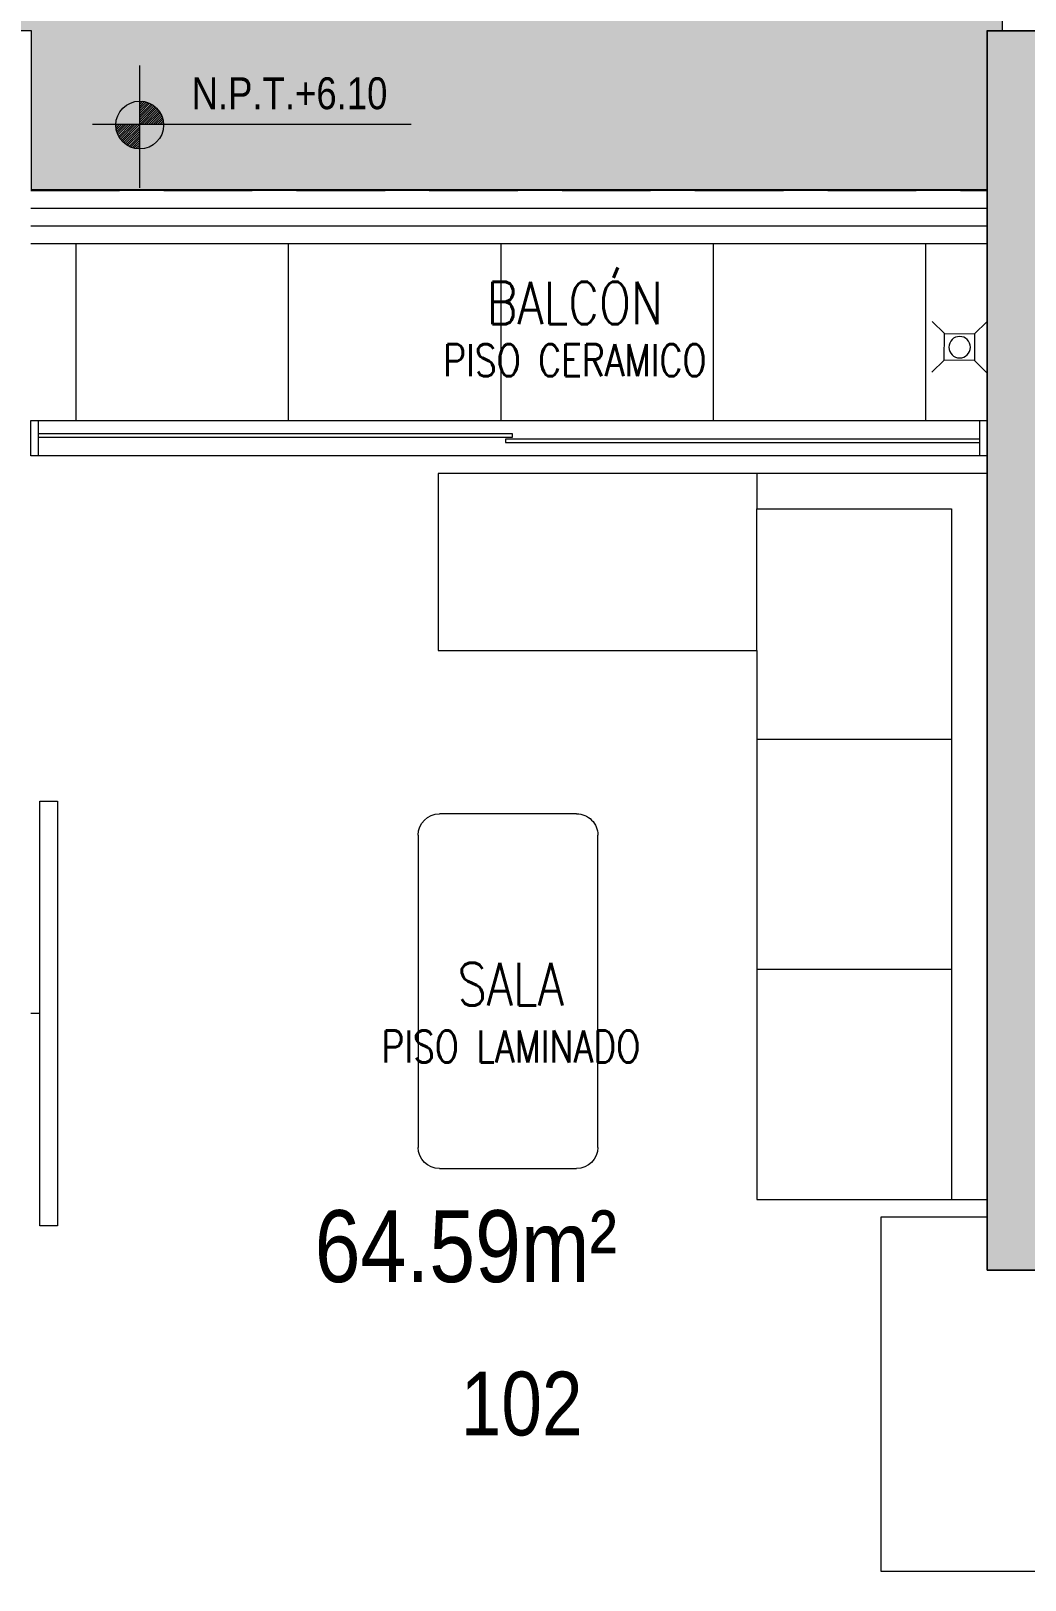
# Model space of a CAD drawing. Header units: millimetres. Extents: x 3738 to 3833, y 1327 to 1657.
# Drawn here: x 3774.472 to 3777.279, y 1491.213 to 1495.588 of the extents above; entities that cross this region are included whole.
import ezdxf
from ezdxf import colors
from ezdxf.entities.mleader import LeaderData, LeaderLine
from ezdxf.enums import TextEntityAlignment as Align
from ezdxf.math import Vec2, Vec3
from ezdxf.xclip import XClip

# ---------------------------------------------------------------- set-up
doc = ezdxf.new("R2010")
doc.units = ezdxf.units.MM
doc.header["$XCLIPFRAME"] = 2
doc.linetypes.add('ACAD_ISO07W100', pattern=[3, 0, -3])
doc.linetypes.add('X-REF_DP_Arquitectura$0$HIDDEN', pattern=[0.375, 0.25, -0.125])
doc.layers.get('0').update_dxf_attribs({"color": 251, "lineweight": 9})
for name, color, linetype, lineweight in [('A-BARANDAS', 251, 'Continuous', 13), ('A-HATCH', 251, 'Continuous', 13), ('A-MOBILIARIO', 251, 'Continuous', 13), ('A-MURO BAJO', 251, 'Continuous', 13), ('A-MUROS', 251, 'Continuous', 13), ('A-NIVELES-NPT', 251, 'Continuous', 13), ('A-NUMERACIONDEP', 251, 'Continuous', 13), ('A-TEXTO-ACABADO PISO', 251, 'Continuous', 13), ('A-TEXTO-AMBIENTE', 251, 'Continuous', 13), ('A-ÁREA TEXTO', 251, 'Continuous', 13), ('A_20_Estructuras', 251, 'Continuous', 13), ('A_30_DispositivosSanit', 251, 'Continuous', 13), ('A_50_TextoAmbiente', 251, 'Continuous', 13), ('A_50_Vigas', 251, 'X-REF_DP_Arquitectura$0$HIDDEN', 13), ('A_60_HatchEstructuras', 251, 'Continuous', 13), ('DLP_MOBILIARIO FIJO', 251, 'Continuous', 13), ('DLP_VERDE', 251, 'Continuous', 13)]:
    doc.layers.add(name, color=color, linetype=linetype, lineweight=lineweight)
doc.styles.add('R80', font='ARIALN.TTF', dxfattribs={"height": 2.03})
doc.styles.add('R80-100', font='ARIALN.TTF', dxfattribs={"height": 0.2032})
doc.styles.add('ROMANS', font='romans.shx', dxfattribs={"width": 0.8})

# ---------------------------------------------------------------- blocks, each defined once
blk = doc.blocks.new('A$C9f73720c')
at = {"layer": 'DLP_VERDE'}
h = blk.add_hatch(dxfattribs=at)
h.set_pattern_fill('AR-SAND', color=256, scale=0.0035, angle=215)
h.set_pattern_definition([(252.5, (-226520.54526, -8188080.01937), (0.1028379063742, -0.1371042579803), [0, -0.135128, 0, -0.15113, 0, -0.1444625]), (222.5, (-226520.54526, -8188080.01937), (0.0150241246165, -0.2957586482646), [0, -0.072898, 0, -0.121793, 0, -0.0466725]), (182.5, (-226520.45568, -8188079.95665), (-0.226491538642, -0.159205150185), [0, -0.04445, 0, -0.16002, 0, -0.208915]), (172.5, (-226520.45568, -8188079.95665), (-0.174160637763, -0.217199849944), [0, -0.022225, 0, -0.104902, 0, -0.120015])])
edge = h.paths.add_edge_path()
edge.add_line((36.0209, 135.9696), (35.5631, 133.9244))
edge.add_line((35.5631, 133.9244), (38.2955, 133.3128))
edge.add_line((38.2955, 133.3128), (37.2798, 128.7751))
edge.add_line((37.2798, 128.7751), (36.8412, 128.8732))
edge.add_line((36.8412, 128.8732), (36.2515, 126.2387))
edge.add_line((36.2515, 126.2387), (36.6894, 126.1404))
edge.add_line((36.6894, 126.1404), (36.6799, 126.098))
edge.add_line((36.6799, 126.098), (38.0458, 125.7916))
edge.add_line((38.0458, 125.7916), (40.0797, 134.6873))
edge.add_line((40.0797, 134.6873), (38.1981, 135.1657))
edge.add_arc((40.9333, 145.9234), 11.1, 243.73265, 255.73466, ccw=False)
edge = h.paths.add_edge_path()
edge.add_line((32.713, 135.9476), (33.1708, 137.9891))
edge.add_arc((40.9333, 145.9234), 11.1, 217.64206, 225.62698, ccw=False)
edge.add_arc((31.748, 138.839), 0.5, 37.6448, 127.5128)
edge.add_line((31.4435, 139.2356), (30.7692, 138.7179))
edge.add_line((30.7692, 138.7179), (31.5046, 137.76))
edge.add_line((31.5046, 137.76), (31.3857, 137.6687))
edge.add_line((31.3857, 137.6687), (30.6502, 138.6266))
edge.add_line((30.6502, 138.6266), (29.8568, 138.0175))
edge.add_line((29.8568, 138.0175), (29.5516, 136.6565))
edge.add_line((29.5516, 136.6565), (32.713, 135.9476))
edge = h.paths.add_edge_path()
edge.add_line((33.2972, 137.8674), (32.8593, 135.9147))
edge.add_line((32.8593, 135.9147), (35.712, 135.2762))
edge.add_line((35.712, 135.2762), (35.8827, 136.039))
edge.add_arc((40.9333, 145.9234), 11.1, 226.53294, 242.9345, ccw=False)
at = {"layer": 'A-MURO BAJO', "ltscale": 0.5, "elevation": 0}
blk.add_lwpolyline([(36.0209, 135.9696), (35.5631, 133.9244), (38.2955, 133.3128), (37.2798, 128.7751), (36.8412, 128.8732), (36.2515, 126.2387), (36.6894, 126.1404), (36.6799, 126.098), (38.0458, 125.7916), (40.0797, 134.6873), (38.1981, 135.1657, -0.052417)], format="xyb", close=True, dxfattribs=at)
blk = doc.blocks.new('ESTRUC_P1')
at = {"layer": 'A_60_HatchEstructuras'}
h = blk.add_hatch(color=256, dxfattribs=at)
h.dxf.hatch_style = 1
h.paths.add_polyline_path([(9.15, -0.06), (9, -0.06), (9, -5.25), (7.35, -5.25), (7.35, -5.95), (7.5, -5.95), (7.5, -5.45), (9, -5.45), (9, -6.325), (10.8, -6.325), (10.8, -5.375), (10.65, -5.375), (10.65, -6.125), (9.15, -6.125)])
h.paths.add_polyline_path([(10.8, 0), (10.5, 0), (10.5, -0.15), (10.65, -0.15), (10.65, -3.225), (10.8, -3.225)])
h.paths.add_polyline_path([(7.5, -0.15), (7.65, -0.15), (7.65, 0), (7.35, 0), (7.35, -3.5), (7.5, -3.5)])
at = {"layer": 'A_20_Estructuras'}
blk.add_lwpolyline([(7.5, -0.15), (7.65, -0.15), (7.65, 0), (7.35, 0), (7.35, -3.5), (7.5, -3.5)], close=True, dxfattribs=at)
at = {"layer": 'A_50_Vigas'}
blk.add_line((4.65, -0.45), (7.35, -0.45), dxfattribs=at)
blk = doc.blocks.new('MESA CENTRO')
for p, q in [((-0.1937, 0), (0.1937, 0)), ((-0.2537, -0.9421), (-0.2537, -0.06)), ((0.2537, -0.06), (0.2537, -0.9421)), ((0.1937, -1.0021), (-0.1937, -1.0021))]:
    blk.add_line(p, q)
for centre, start, end in [((-0.1937, -0.06), 90, 180), ((0.1937, -0.06), 0, 90), ((-0.1937, -0.9421), 180, 270), ((0.1937, -0.9421), 270, 0)]:
    blk.add_arc(centre, 0.06, start, end)
blk = doc.blocks.new('SOFA SEC')
for p, q in [((0, 0.65), (0.1, 0.65)), ((0.1, 0.65), (0.1, 0.1)), ((0.5, 0.65), (0.1, 0.65)), ((0.75, 0.65), (0.75, 0.1)), ((1.4, 0.65), (1.4, 0.1)), ((0.1, 0.1), (2.05, 0.1))]:
    blk.add_line(p, q)
blk.add_lwpolyline([(0.5, 1.55), (0.5, 0.65), (2.05, 0.65), (2.05, 0), (0, 0), (0, 1.55)], close=True)
blk = doc.blocks.new('A$C67C01FD6')
blk.add_line((0.025, 0), (0, 0))
blk.add_lwpolyline([(0.025, 0.6), (0.075, 0.6), (0.075, -0.6), (0.025, -0.6), (0.025, 0.6)])
blk = doc.blocks.new('DPTO 65')
at = {"layer": 'A-HATCH'}
h = blk.add_hatch(dxfattribs=at)
h.set_pattern_fill('_USER', color=256, scale=0.6, double=1, pattern_type=0)
h.set_pattern_definition([(0, (-6, 6.4), (0, 0.6), []), (90, (-6, 6.4), (-0.6, 4e-17), [])])
h.paths.add_polyline_path([(-8.7, 6.4), (-6, 6.4), (-6, 5.9), (-8.7, 5.9)])
at = {"layer": 'A-BARANDAS', "elevation": 0}
for points in [[(-6, 6.5), (-8.7, 6.5)], [(-6, 6.45), (-8.7, 6.45)]]:
    blk.add_lwpolyline(points, dxfattribs=at)
at = {"layer": 'A-MURO BAJO', "color": 7}
for p, q in [((-6.02, 5.9, 0), (-8.68, 5.9, 0)), ((-8.68, 5.8, 0), (-6.02, 5.8, 0))]:
    blk.add_line(p, q, dxfattribs=at)
at = {"layer": 'A-MURO BAJO'}
for p, q in [((-8.7, 3.65), (-8.4, 3.65)), ((-8.4, 3.65), (-8.4, 2.65)), ((-8.4, 2.65), (-8.85, 2.65))]:
    blk.add_line(p, q, dxfattribs=at)
at = {"layer": 'A-MURO BAJO', "color": 4, "elevation": 0}
for points in [[(-6, 6.55), (-8.7, 6.55)], [(-6, 6.4), (-8.7, 6.4)]]:
    blk.add_lwpolyline(points, dxfattribs=at)
at = {"layer": 'A-MUROS'}
for p, q in [((-9, 7), (-8.7, 7)), ((-8.7, 3.5), (-8.7, 7)), ((-8.85, 3.5), (-8.7, 3.5))]:
    blk.add_line(p, q, dxfattribs=at)
at = {"layer": 'DLP_MOBILIARIO FIJO', "color": 6, "elevation": 0}
for points in [[(-8.7, 5.8), (-8.68, 5.8), (-8.68, 5.9), (-8.7, 5.9)], [(-6.02, 5.8), (-6, 5.8), (-6, 5.9), (-6.02, 5.9)]]:
    blk.add_lwpolyline(points, close=True, dxfattribs=at)
at = {"layer": 'DLP_MOBILIARIO FIJO', "elevation": 0}
for points in [[(-7.36, 5.8625), (-6.02, 5.8625), (-6.02, 5.8525), (-7.36, 5.8525)], [(-7.34, 5.8375), (-8.68, 5.8375), (-8.68, 5.8475), (-7.34, 5.8475)]]:
    blk.add_lwpolyline(points, close=True, dxfattribs=at)
at = {"layer": 'A-MOBILIARIO'}
for name, p, rotation in [('SOFA SEC', (-8.7, 5.75, 0), 269.9995671478981), ('MESA CENTRO', (-7.3473, 4.7891, 0), 359.999977420888)]:
    blk.add_blockref(name, p, dxfattribs=dict(at, rotation=rotation))
at = {"layer": 'A-MOBILIARIO', "xscale": -1}
blk.add_blockref('A$C67C01FD6', (-6, 4.225, 0), dxfattribs=at)
blk = doc.blocks.new('TF_P1')
at = {"xscale": -1}
blk.add_blockref('DPTO 65', (0, 4.05), dxfattribs=at)
blk = doc.blocks.new('TEXTO AMBIENTES P1')
at = {"layer": 'A-TEXTO-ACABADO PISO', "char_height": 0.09, "attachment_point": 2, "style": 'ROMANS'}
for s, width, insert in [('PISO CERAMICO', 1.20225, (6.1859, -0.885, 0)), ('PISO LAMINADO', 1.034523, (6.0052, -2.8233, 0))]:
    blk.add_mtext_dynamic_manual_height_columns(s, width=width, gutter_width=12.5, heights=[0], dxfattribs=dict(at, insert=insert))
at = {"layer": 'A-TEXTO-AMBIENTE', "style": 'ROMANS', "width": 0.8}
for s, p in [('BALCÓN', (6.1862, -0.8282, 0)), ('SALA', (6.0051, -2.752, 0))]:
    blk.add_text(s, height=0.12, dxfattribs=at).set_placement(p, align=Align.CENTER)
blk = doc.blocks.new('_Dot')
at = {"color": 0, "linetype": 'ByBlock', "lineweight": -2}
blk.add_line((-0.5, 0), (-1, 0), dxfattribs=at)
at = {"color": 0, "linetype": 'ByBlock', "const_width": 0.5}
blk.add_lwpolyline([(-0.25, 0, 1), (0.25, 0, 1)], format="xyb", close=True, dxfattribs=at)
blk = doc.blocks.new('SIM NIVEL PLANTA')
at = {"linetype": 'Continuous'}
h = blk.add_hatch(dxfattribs=at)
h.set_pattern_fill('_USER', color=0, scale=0.089997, angle=45, style=0, pattern_type=0)
h.set_pattern_definition([(45, (31854.49523, 23864.84028), (-0.06363728001, 0.06363728001), [])])
h.paths.add_polyline_path([(-17.329, 0), (-15.979, 0, 0.409209), (-17.329, 1.327)])
h.paths.add_polyline_path([(-18.679, 0, 0.004279), (-18.679, -0.023, 0.414214), (-17.329, -1.373), (-17.329, 0)])
at = {"color": 0}
for p, q in [((-17.329, -3.577), (-17.329, 3.344)), ((-2, 0), (-20, 0))]:
    blk.add_line(p, q, dxfattribs=at)
at = {"color": 0, "linetype": 'Continuous'}
blk.add_circle((-17.329, -0.023), 1.35, dxfattribs=at)
at = {"color": 0, "style": 'R80'}
blk.add_attdef('N.P.T.+0.00', text='', height=1.8, dxfattribs=at).set_placement((-8.871, 1.774), align=Align.MIDDLE_CENTER)
blk = doc.blocks.new('NIVELES')
at = {"layer": 'A-NIVELES-NPT'}
ref = blk.add_blockref('SIM NIVEL PLANTA', (-19.8268, 0.2097, 0), dxfattribs=dict(at, xscale=0.05, yscale=0.05, zscale=0.05))
ref.add_attrib('N.P.T.+0.00', 'N.P.T.+6.10', dxfattribs={"layer": '0', "height": 0.09, "style": 'R80'}).set_placement((-20.2703, 0.2984, 0), align=Align.MIDDLE_CENTER)
blk = doc.blocks.new('0-sumidero')
for p, q in [((-0.0421, 0.0382), (-0.0763, 0.0724)), ((0.0435, 0.0382), (0.0777, 0.0724)), ((0.0435, 0.0382), (-0.0421, 0.0382)), ((-0.0421, 0.0382), (-0.0421, -0.0369)), ((0.0435, -0.0369), (0.0435, 0.0382)), ((-0.0421, -0.0369), (-0.0763, -0.0711)), ((-0.0421, -0.0369), (0.0435, -0.0369)), ((0.0435, -0.0369), (0.0777, -0.0711))]:
    blk.add_line(p, q)
blk.add_circle((0, 0), 0.0303)
blk = doc.blocks.new('sum')
at = {"layer": 'A_30_DispositivosSanit', "rotation": 45.00000007321594}
blk.add_blockref('0-sumidero', (0, 0), dxfattribs=at)
blk = doc.blocks.new('IS-pluviales_26.03.2025')
at = {"layer": 'A_30_DispositivosSanit', "xscale": -1, "rotation": 44.57854980580317}
blk.add_blockref('sum', (-40.0763, -0.8435, 0), dxfattribs=at)
blk = doc.blocks.new('areas-TE')
at = {"layer": 'A-ÁREA TEXTO', "color": 1, "insert": (7.7457, -3.3305), "char_height": 0.2032, "width": 2.294455, "attachment_point": 3, "style": 'R80-100'}
blk.add_mtext('\\pxql;64.59m²', dxfattribs=at)
at = {"layer": 'A-NUMERACIONDEP'}
ml = blk.add_multileader_mtext('Standard', dxfattribs=at)
ml.set_content('102', color=256, style='R80')
ml.set_leader_properties(color=256)
ml.set_arrow_properties(name='DOT')
ml.build(insert=Vec2(0, 0))
ml.multileader.update_dxf_attribs({"leader_type": 0, "has_text_frame": 1, "text_left_attachment_type": 2, "text_right_attachment_type": 2, "dogleg_length": 0.36, "arrow_head_size": 0.06, "scale": 0.06})
ctx = ml.context
ctx.base_point, ctx.scale, ctx.char_height, ctx.arrow_head_size, ctx.landing_gap_size, ctx.plane_origin = Vec3(5.8202, -3.8785), 0.06, 0.18, 0.06, 0.06, Vec3(4.4881, -3.8829)
ctx.left_attachment, ctx.right_attachment, ctx.text_align_type = 2, 2, 1
notes = []
notes.append((ctx, [(0, (1, 1, 0), (6.3429, -3.8785), (-1, 0), 0.0917, [(0, [(6.6294, -3.5296)], 0, [])])]))
ctx.mtext.insert, ctx.mtext.width, ctx.mtext.alignment, ctx.mtext.flow_direction = Vec3(6.0357, -3.7866), 0.461923, 2, 5
for ctx, leaders in notes:
    for number, flags, end, landing, length, lines in leaders:
        leader = LeaderData()
        leader.index, (leader.has_last_leader_line, leader.has_dogleg_vector, leader.attachment_direction) = number, flags
        leader.last_leader_point, leader.dogleg_vector, leader.dogleg_length = Vec3(end), Vec3(landing), length
        for number, points, colour, breaks in lines:
            line = LeaderLine()
            line.index, line.vertices, line.color, line.breaks = number, Vec3.list(points), colors.encode_raw_color(colour), breaks
            leader.lines.append(line)
        ctx.leaders.append(leader)

msp = doc.modelspace()

# ---------------------------------------------------------------- block references
at = {"color": 7, "linetype": 'ACAD_ISO07W100', "ltscale": 5, "true_color": 0xffffff}
ref = msp.add_blockref('A$C9f73720c', (3908.2809, 1487.3354), dxfattribs=dict(at, rotation=102.6156181418625))
XClip(ref).set_block_clipping_path([(22.1542253106, 140.4101169162), (10.3600901397, 87.7136669306), (29.6608346476, 83.3939150368), (41.4549698184, 136.0903650224)])

# ---------------------------------------------------------------- next in the draw order: block references
at = {"color": 251}
msp.add_blockref('ESTRUC_P1', (3769.8221, 1495.5876), dxfattribs=at)

# ---------------------------------------------------------------- next in the draw order: block references
msp.add_blockref('TF_P1', (3768.4721, 1484.5379), dxfattribs=at)

# ---------------------------------------------------------------- next in the draw order: block references
for name, p in [('NIVELES', (3795.4725, 1495.1136, 0)), ('areas-TE', (3769.8221, 1495.5879))]:
    msp.add_blockref(name, p)
at = {"layer": 'A_30_DispositivosSanit'}
msp.add_blockref('IS-pluviales_26.03.2025', (3817.1711, 1495.5383, 0), dxfattribs=at)
at = {"layer": 'A_50_TextoAmbiente'}
msp.add_blockref('TEXTO AMBIENTES P1', (3769.8221, 1495.5879), dxfattribs=at)

doc.saveas('drawing.dxf')
